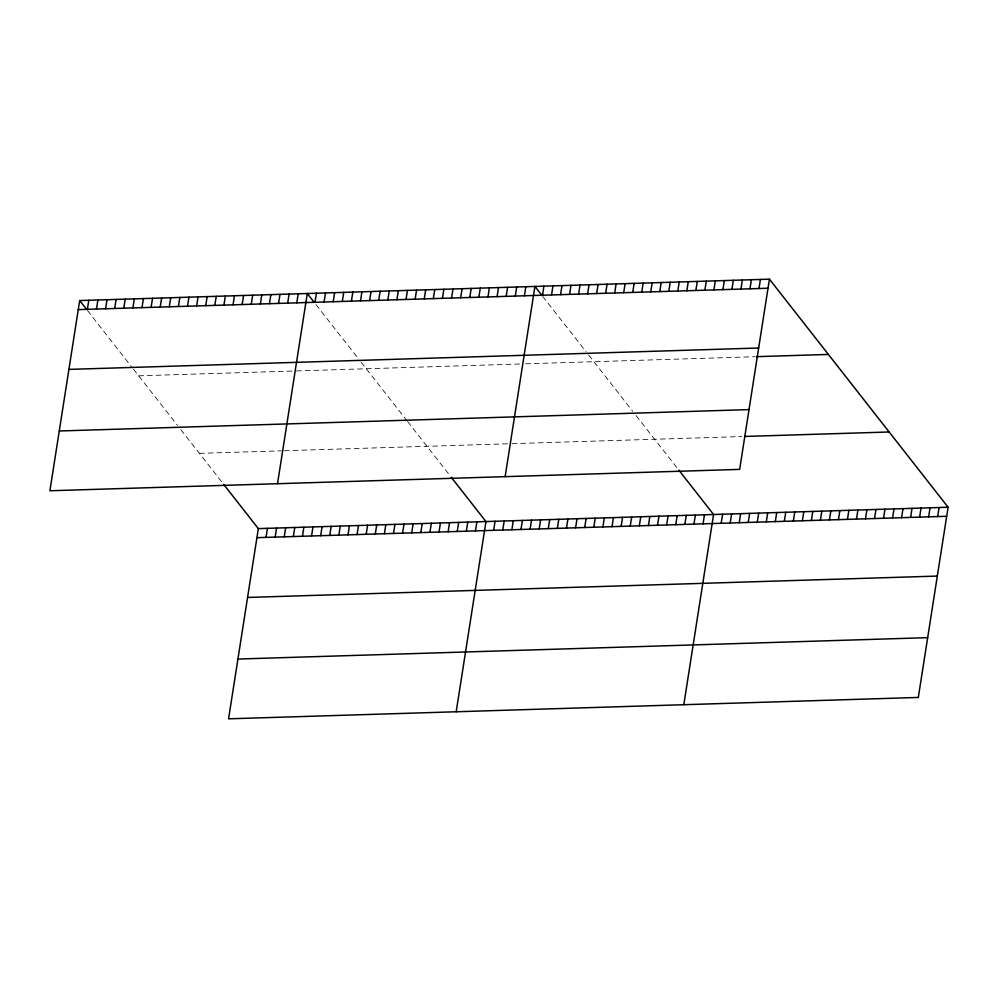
<?xml version="1.0" encoding="UTF-8"?>
<svg xmlns="http://www.w3.org/2000/svg" width="998" height="998" viewBox="0 0 998 998"><rect width="100%" height="100%" fill="white"/><g stroke="black" fill="none" stroke-linecap="round" stroke-linejoin="round"><path stroke-width="0.75" stroke-dasharray="4.99 3.74" d="M138.647 375.822L293.424 371.019M296.456 370.932L519.521 364.008M525.597 363.821L754.738 356.723M199.388 453.354L281.336 450.822M284.368 450.722L508.955 443.761M511.986 443.673L741.813 436.55M542.725 296.406L586.076 351.745M588.683 355.063L632.695 411.251M636.063 415.555L678.041 469.135M315.967 304.565L357.596 357.696M361.064 362.124L406.76 420.457M407.608 421.53L450.422 476.183M87.487 310.515L131.711 366.965M133.445 369.173L177.457 425.36M180.825 429.664L222.804 483.244"/><path stroke-width="1.5" d="M79.69 300.56L49.9 490.767L739.655 469.384L769.433 279.178L79.69 300.56L86.626 309.417M87.375 309.33L88.785 300.273M96.482 309.043L97.891 299.999M105.576 308.769L106.998 299.712M114.683 308.482L116.105 299.425M123.789 308.207L125.212 299.151M132.896 307.92L134.318 298.864M142.003 307.634L143.413 298.577M151.11 307.359L152.519 298.302M160.204 307.072L161.626 298.015M169.311 306.785L170.733 297.741M178.417 306.511L179.84 297.454M187.524 306.224L188.946 297.167M196.631 305.949L198.041 296.893M205.738 305.662L207.147 296.606M214.832 305.376L216.254 296.319M223.939 305.101L225.361 296.044M233.045 304.814L234.468 295.757M242.152 304.527L243.574 295.483M251.259 304.253L252.669 295.196M260.366 303.966L261.775 294.909M269.46 303.691L270.882 294.635M278.567 303.404L279.989 294.348M287.673 303.118L289.096 294.061M223.664 484.354L258.345 528.616L228.567 718.822L918.31 697.44L948.1 507.234L769.433 279.178M296.78 302.843L298.202 293.786M266.042 537.398L267.452 528.341M277.519 483.706L307.297 293.499L314.233 302.357M275.136 537.111L276.558 528.054M314.994 302.269L316.403 293.225M284.243 536.824L285.665 527.78M324.088 301.995L325.51 292.938M293.35 536.55L294.772 527.493M333.195 301.708L334.617 292.651M302.456 536.263L303.879 527.206M342.302 301.433L343.724 292.377M311.563 535.988L312.973 526.932M351.408 301.147L352.83 292.09M320.67 535.701L322.08 526.645M360.515 300.86L361.925 291.803M329.764 535.415L331.186 526.358M369.622 300.585L371.031 291.528M338.871 535.14L340.293 526.083M378.716 300.298L380.138 291.241M347.978 534.853L349.4 525.796M387.823 300.024L389.245 290.967M357.084 534.566L358.507 525.522M396.93 299.737L398.352 290.68M366.191 534.292L367.601 525.235M406.036 299.45L407.458 290.393M375.298 534.005L376.708 524.948M415.143 299.175L416.553 290.119M384.392 533.73L385.814 524.674M424.25 298.889L425.659 289.832M393.499 533.443L394.921 524.387M433.344 298.602L434.766 289.545M402.606 533.157L404.028 524.1M442.451 298.327L443.873 289.27M411.712 532.882L413.135 523.825M451.558 298.04L452.98 288.983M420.819 532.595L422.229 523.538M460.664 297.766L462.086 288.709M429.926 532.308L431.336 523.264M469.771 297.479L471.181 288.422M439.02 532.034L440.442 522.977M478.878 297.192L480.288 288.135M448.127 531.747L449.549 522.69M487.972 296.917L489.394 287.861M457.234 531.472L458.656 522.416M497.079 296.631L498.501 287.574M466.34 531.186L467.763 522.129M506.186 296.344L507.608 287.287M475.447 530.899L476.857 521.842M515.292 296.069L516.715 287.012M456.186 711.774L485.964 521.567L451.283 477.294M524.399 295.782L525.821 286.725M493.648 530.337L495.07 521.28M505.138 476.645L534.916 286.451L541.852 295.296M502.755 530.05L504.177 521.006M542.525 295.221L543.935 286.164M511.862 529.776L513.284 520.719M551.545 294.946L552.954 285.89M520.968 529.489L522.391 520.432M560.564 294.659L561.974 285.603M530.075 529.214L531.497 520.158M569.584 294.385L570.993 285.328M539.182 528.928L540.592 519.871M578.603 294.098L580.013 285.054M548.276 528.641L549.698 519.584M587.622 293.824L589.045 284.767M557.383 528.366L558.805 519.309M596.642 293.549L598.064 284.492M566.49 528.079L567.912 519.022M605.661 293.262L607.083 284.205M575.596 527.792L577.019 518.748M614.681 292.988L616.103 283.931M584.703 527.518L586.125 518.461M623.7 292.701L625.122 283.644M593.81 527.231L595.22 518.174M632.72 292.426L634.142 283.37M602.917 526.956L604.326 517.9M641.739 292.152L643.161 283.095M612.011 526.67L613.433 517.613M650.758 291.865L652.181 282.808M621.118 526.383L622.54 517.326M659.778 291.591L661.2 282.534M630.225 526.108L631.647 517.051M668.797 291.304L670.219 282.247M639.331 525.821L640.753 516.764M677.817 291.029L679.239 281.972M648.438 525.547L649.848 516.49M686.836 290.755L688.258 281.698M657.545 525.26L658.954 516.203M695.856 290.468L697.278 281.411M666.639 524.973L668.061 515.916M704.875 290.193L706.297 281.137M675.746 524.699L677.168 515.642M713.894 289.907L715.317 280.85M684.853 524.412L686.275 515.355M722.914 289.632L724.336 280.575M693.959 524.125L695.381 515.068M731.933 289.345L733.355 280.301M703.066 523.85L704.476 514.793M740.953 289.071L742.375 280.014M683.805 704.713L713.582 514.506L678.902 470.233M749.972 288.796L751.394 279.739M721.192 523.289L722.602 514.232M758.991 288.509L760.414 279.452M730.212 523.002L731.621 513.945M739.231 522.727L740.641 513.671M748.25 522.441L749.66 513.396M757.27 522.166L758.68 513.109M766.289 521.892L767.699 512.835M775.309 521.605L776.718 512.548M784.328 521.33L785.738 512.273M793.348 521.043L794.757 511.986M802.367 520.769L803.789 511.712M811.386 520.494L812.809 511.438M820.406 520.207L821.828 511.151M829.425 519.933L830.847 510.876M838.445 519.646L839.867 510.589M847.464 519.372L848.886 510.315M856.484 519.097L857.906 510.04M865.503 518.81L866.925 509.753M874.522 518.536L875.945 509.479M883.542 518.249L884.964 509.192M892.561 517.974L893.983 508.918M901.581 517.688L903.003 508.643M910.6 517.413L912.022 508.356M919.62 517.139L921.042 508.082M928.639 516.852L930.061 507.795M937.658 516.577L939.081 507.52M78.268 309.617L768.011 288.235M68.912 369.397L758.655 348.015M756.235 356.673L828.39 354.44M59.256 430.986L749.011 409.604M744.82 436.45L889.143 431.984M258.345 528.616L948.1 507.234M256.935 537.673L946.678 516.29M247.566 597.453L937.322 576.071M237.923 659.042L927.678 637.66"/></g></svg>
